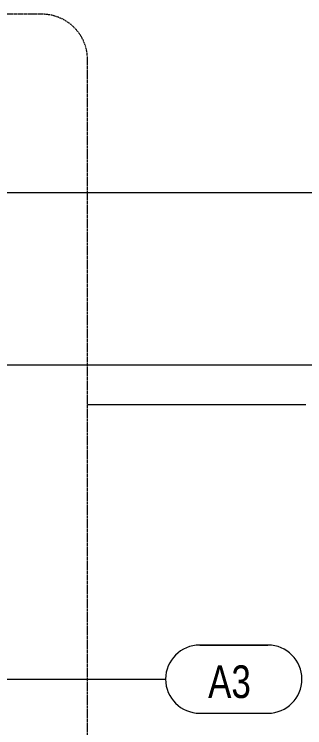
# Model space of a CAD drawing. Header units: inches. Extents: x 21592 to 24810, y -23179 to -20467.
# Drawn here: x 24248.5 to 24325.2, y -22684.4 to -22495.9 of the extents above; entities that cross this region are included whole.
import ezdxf

# ---------------------------------------------------------------- set-up
doc = ezdxf.new("R2010")
doc.units = ezdxf.units.IN
doc.header["$MEASUREMENT"] = 0
doc.linetypes.add('Dash Dot 3_16_', pattern=[0.3125, 0.1875, -0.0625, 0, -0.0625])
doc.linetypes.add('Grid Line 1_2_', pattern=[0.875, 0.5, -0.125, 0.125, -0.125])
for name, color, linetype, lineweight in [('A-ANNO-SYMB', 150, 'Continuous', 9), ('A-WALL-IDEN', 211, 'Continuous', 9), ('G-ANNO-SYMB', 111, 'Continuous', 9), ('S-GRID', 1, 'Continuous', 9)]:
    doc.layers.add(name, color=color, linetype=linetype, lineweight=lineweight)
doc.styles.add('Century Gothic_1', font='GOTHIC.TTF', dxfattribs={"width": 0.8, "height": 8.622671})

# ---------------------------------------------------------------- blocks, each defined once
blk = doc.blocks.new('Wall Tag - 1_4_-1369832-Enlarged First Floor Plan _West_')
at = {"layer": 'A-WALL-IDEN', "color": 153}
for p, q in [((-0.0822, 0.0968), (0.1053, 0.0968)), ((0.1053, 0.0968), (-0.0822, 0.0968)), ((-0.0822, -0.0907), (0.1053, -0.0907)), ((-0.0822, -0.0907), (0.1053, -0.0907))]:
    blk.add_line(p, q, dxfattribs=at)
for centre, start, end in [((-0.0822, 0.0031), 90, 270), ((-0.0822, 0.0031), 90, 270), ((0.1053, 0.0031), 270, 90), ((0.1053, 0.0031), 270, 90)]:
    blk.add_arc(centre, 0.0937, start, end, dxfattribs=at)

msp = doc.modelspace()

# ---------------------------------------------------------------- linework, layer by layer
at = {"layer": 'A-ANNO-SYMB', "linetype": 'Dash Dot 3_16_'}
for p, q in [((24255.82623, -22495.87332), (24115.99188, -22495.87332)), ((24267.82623, -22690.11185), (24267.82623, -22507.87332))]:
    msp.add_line(p, q, dxfattribs=at)
at = {"layer": 'A-ANNO-SYMB'}
msp.add_line((24267.82623, -22598.99258), (24325.42623, -22598.99258), dxfattribs=at)
at = {"layer": 'A-ANNO-SYMB', "linetype": 'Dash Dot 3_16_'}
msp.add_arc((24255.82623, -22507.87332), 12, 0, 90, dxfattribs=at)
at = {"layer": 'A-WALL-IDEN', "color": 153}
msp.add_line((24243.82773, -22671.59181), (24288.4324, -22671.59181), dxfattribs=at)
at = {"layer": 'G-ANNO-SYMB'}
msp.add_line((24577.89246, -22588.63029), (21856.39913, -22588.63029), dxfattribs=at)
at = {"layer": 'S-GRID', "linetype": 'Grid Line 1_2_'}
for p, q in [((24479.10753, -22543.05281), (21657.56096, -22543.05281)), ((24588.97484, -22543.05281), (21790.20666, -22543.05281))]:
    msp.add_line(p, q, dxfattribs=at)

# ---------------------------------------------------------------- block references
at = {"layer": 'A-WALL-IDEN', "color": 153, "xscale": 95.99999999999994, "yscale": 95.99999999999994, "zscale": 95.99999999999994}
msp.add_blockref('Wall Tag - 1_4_-1369832-Enlarged First Floor Plan _West_', (24305.32773, -22671.88552), dxfattribs=at)

# ---------------------------------------------------------------- next in the draw order: texts
at = {"layer": 'A-WALL-IDEN', "insert": (24305.29886, -22667.95118), "char_height": 8.622671, "width": 14.58, "attachment_point": 2, "line_spacing_factor": 0.984117, "style": 'Century Gothic_1', "bg_fill": 3, "box_fill_scale": 1.25, "bg_fill_color": 0, "bg_fill_transparency": 0}
msp.add_mtext('A3', dxfattribs=at)

doc.saveas('drawing.dxf')
